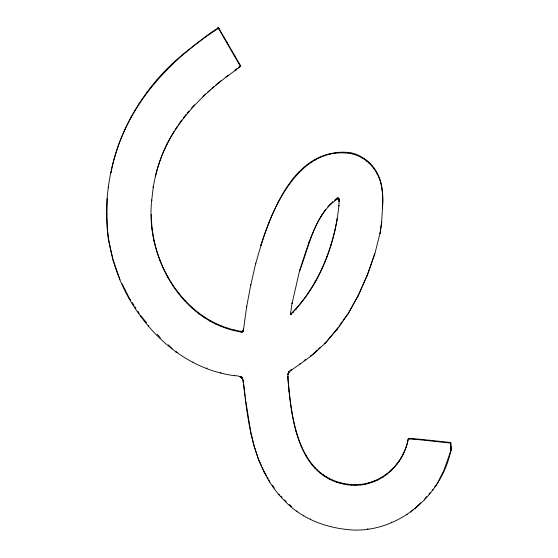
<?xml version="1.0" encoding="UTF-8"?>
<svg xmlns="http://www.w3.org/2000/svg" width="558" height="558" viewBox="0 0 558 558"><rect width="100%" height="100%" fill="white"/><g stroke="black" fill="none" stroke-linecap="round" stroke-linejoin="round"><path stroke-width="0.84" d="M260.9 244.885L260.823 245.527C273.001 205.979 300.769 143.448 353.047 154.029C361.41 156.386 368.838 161.687 373.944 168.697C382.502 179.99 383.339 194.819 382.425 208.42L382.509 207.778C383.618 193.347 382.258 177.423 372.409 165.984C366.871 159.337 359.115 154.552 350.626 152.766C291.311 145.764 268.091 219.754 255.669 263.788L255.745 263.146L250.702 285.438L250.786 284.796L246.636 306.949L246.713 306.307L243.532 329.38L243.609 328.739L242.835 331.55L240.993 331.968C181.51 322.398 145.129 256.813 151.755 199.966L151.678 200.608L153.29 186.721L153.206 187.362C156.54 167.546 163.424 148.24 174.131 131.193M288.026 374.076L287.942 374.718L289.037 371.586L288.026 374.076L287.83 377.954C291.137 416.617 296.891 474.872 343.881 484.121C374.083 490.796 402.499 469.243 408.177 439.516L408.77 438.414L413.68 438.637L450.738 442.487L450.941 450.425L451.017 449.783C442.11 494.437 400.888 530.728 354.749 530.1C328.857 528.914 302.429 519.854 284.392 500.596C253.402 469.717 248.031 423.787 243.344 382.502C243.421 377.327 239.131 375.485 234.374 375.68C195.935 370.645 162.95 346.964 140.525 316.114C113.121 279.446 101.898 232.33 108.357 187.16L108.28 187.802C114.976 134.387 143.804 85.214 185.954 51.95C196.556 43.81 206.816 35.133 218.087 27.928C218.345 27.844 218.666 27.935 218.806 28.186L240.442 65.614M108.419 240.289L107.317 228.829L106.934 213.881L107.248 198.746L107.171 199.387M339.25 200.461L339.152 201.724L339.152 199.234L338.846 205.979L338.922 205.337C334.974 244.976 319.392 286.163 290.864 314.28C290.209 314.273 290.453 312.508 290.565 313.331C290.69 313.575 290.99 313.701 291.255 313.659C316.295 288.144 331.18 253.444 337.325 218.471L337.241 219.113M450.738 442.487L451.038 449.392L451.115 448.751M381.609 222.663L381.686 222.021L380.047 233.495L381.609 222.663L382.509 207.778M111.07 172.143L110.993 172.785C122.258 111.028 166.584 61.54 218.073 28.556C218.317 28.493 218.596 28.598 218.729 28.828L240.365 66.256L240.477 65.188M106.857 214.523L106.934 213.881M114.69 157.97L114.767 157.328M107.241 229.471L107.317 228.829M119.342 143.434L119.419 142.792M124.713 130.035L124.79 129.393M113.037 260.684L113.114 260.042L119.586 278.379M131.102 117.089L131.179 116.448M138.475 104.681L138.551 104.039M119.796 279.816L119.872 279.174M147.11 92.363L147.186 91.721M128.898 298.139L128.975 297.498M156.624 80.708L156.7 80.066M166.968 69.785L167.044 69.143M155.584 175.477L155.508 176.119C165.635 130.949 199.039 95.537 236.076 69.917L240.345 66.269M151.302 215.116L151.378 214.474C151.141 266.682 187.028 322.831 241.077 331.326C242.046 332.087 243.79 329.611 242.988 331.354M158.632 165.077L158.709 164.436M140.525 316.114L140.602 315.472L146.566 322.803M152.048 229.219L152.125 228.578M162.552 154.287L162.629 153.645M153.917 241.189L153.994 240.547M167.205 143.964L167.281 143.322M156.38 250.661L156.463 250.019M148.658 326.109L148.735 325.467M172.631 134.025L172.708 133.383M159.56 259.923L159.637 259.282M185.87 52.592L185.954 51.95M178.804 124.532L178.881 123.89M163.431 268.914L163.508 268.272M186.219 114.753L186.295 114.111M160.111 337.995L160.188 337.353M168 277.647L168.077 277.012M194.289 105.511L194.365 104.869M173.203 286.024L173.28 285.382M206.028 36.877L206.104 36.235M171.836 348.931L171.913 348.29M179.013 293.989L179.09 293.348M210.485 33.696L210.561 33.055M202.979 96.848L203.056 96.206M214.349 31.004L214.425 30.362M176.063 352.384L176.14 351.742L177.423 352.628M217.732 28.702L217.857 28.026M217.836 28.639L217.969 27.97M185.123 301.153L185.2 300.511M217.948 28.591L218.087 27.928M218.073 28.556L218.206 27.907M218.192 28.542L218.352 27.9M218.387 28.563L218.387 27.907M218.499 28.611L218.506 27.935M218.596 28.674L218.61 27.984M218.708 28.793L218.708 28.06M218.729 28.828L218.806 28.186M191.771 307.821L191.847 307.179M219.078 82.835L219.154 82.193M227.078 42.833L227.155 42.192M198.913 313.952L198.99 313.31M193.208 362.581L193.284 361.94M234.716 55.814L234.799 55.172M204.102 317.746L204.179 317.104M236.076 69.917L236.153 69.276L237.345 68.383M239.298 67.337L239.375 66.695L238.419 67.525M209.564 321.129L209.641 320.487M206.865 368.489L206.941 367.848M215.276 324.086L215.353 323.445M221.198 326.59L221.275 325.949M220.822 372.946L220.898 372.305M227.308 328.634L227.385 327.992M234.318 330.489L234.395 329.848M234.374 375.68L234.451 375.039M240.993 331.968L241.077 331.326M241.154 331.996L241.23 331.354M241.314 332.017L241.391 331.375M241.475 332.017L241.551 331.375M241.635 332.01L241.712 331.368M241.795 331.996L241.872 331.354M241.956 331.968L242.032 331.326M242.109 331.926L242.186 331.285M242.263 331.877L242.339 331.236M242.409 331.815L242.486 331.173M242.556 331.745L242.632 331.103M242.772 331.02L242.695 331.661L242.918 330.908M242.918 331.459L243.037 330.768M240.191 376.88L240.268 376.245M240.4 376.95L240.477 376.308M240.61 377.034L240.686 376.392M241.189 377.354L241.265 376.713M241.37 377.487L241.447 376.845M241.537 377.633L241.614 376.992L241.844 377.961M241.698 377.794L241.774 377.152M241.977 378.136L242.053 377.494L242.305 378.715M242.095 378.324L242.172 377.682M242.207 378.512L242.284 377.871M242.66 379.635L242.737 378.994L242.953 380.57M243.183 381.533L243.26 380.891L243.344 382.502M245.75 401.906L245.408 397.889M268.851 223.214L268.928 222.572M278.303 202.7L278.379 202.059M251.239 435.073L245.966 402.116M254.588 448.214L251.532 435.254M288.437 185.333L288.514 184.691M259.003 461.034L254.943 448.374M293.173 178.804L293.25 178.162M298.509 172.757L298.593 172.115M263.878 471.873L263.955 471.231L266.487 475.653M302.345 169.102L302.422 168.46M306.44 165.747L306.523 165.105M269.786 482.182L269.019 480.068M290.62 314.14L290.599 313.394M290.697 314.196L290.697 313.498M290.816 314.259L290.816 313.582M290.948 314.3L290.941 313.638M291.046 314.307L291.123 313.666M291.137 314.307L291.213 313.666M291.227 314.293L291.346 313.645M291.311 314.273L291.478 313.589M291.478 314.182L291.59 313.519M310.722 162.769L310.799 162.127M293.431 312.417L293.515 311.776M325.83 209.222C312.557 227.211 306.712 249.496 299.66 270.372L299.583 271.014C309.062 246.873 314.328 213.909 337.911 198.683C338.518 198.753 338.992 199.29 339.076 199.876M287.782 376.873L287.858 376.231L287.907 377.313C291.213 415.975 296.975 474.23 343.958 483.479C374.167 490.154 402.583 468.601 408.254 438.874L408.351 438.672M288.151 373.658L288.284 372.814M288.277 373.26L288.437 372.43M287.83 377.954L287.907 377.313M288.458 372.884L288.639 372.067M288.688 372.542L288.765 371.9M296.263 309.244L296.34 308.602M288.821 372.381L288.898 371.74M315.221 160.125L315.298 159.483M288.96 372.228L291.297 370.156L291.374 369.515L289.623 371.07M289.086 391.639L289.163 390.998M300.741 303.65L300.818 303.008M308.937 242.528L309.013 241.886M279.112 494.793L279.188 494.151M319.915 157.844L319.992 157.203M290.697 405.624L290.774 404.982M292.448 416.505L292.525 415.863M324.777 155.947L324.854 155.305M308.393 293.096L308.469 292.455M291.297 370.156L299.988 364.144L300.065 363.502M284.392 500.596L284.468 499.954M319.385 219.608L319.462 218.966M321.708 215.569L321.785 214.928M296.165 431.801L296.242 431.16M329.855 154.392L329.931 153.75M315.214 281.992L315.291 281.351M324.317 211.698L324.393 211.057M290.404 506.287L290.481 505.646L289.281 504.509M335.03 153.227L335.107 152.585M321.373 270.093L321.45 269.451M330.315 204.57L332.701 201.675L332.624 202.317M301.341 446.672L301.418 446.03M299.988 364.144L312.961 354.658L313.038 354.016L317.369 349.971M337.604 152.829L337.681 152.188M326.674 257.789L326.751 257.147M303.413 451.338L303.496 450.697M296.87 511.456L296.947 510.814M340.199 152.606L340.275 151.964M334.849 200.413L334.926 199.771L336.209 198.822M331.124 245.081L331.208 244.439M305.819 455.844L305.896 455.202M336.767 198.983L336.851 198.341M336.865 198.92L336.941 198.278M336.969 198.864L337.151 198.174M337.178 198.774L337.255 198.132M337.283 198.739L337.367 198.097M342.8 152.55L342.877 151.916M337.395 198.711L337.478 198.069M337.513 198.69L337.59 198.048M338.002 198.697L338.078 198.055M338.085 198.718L338.162 198.076M338.246 198.104L338.253 198.774L338.406 198.174M338.406 198.857L338.483 198.216M338.546 198.955L338.553 198.257M334.681 232.093L334.758 231.451M338.685 199.08L338.692 198.369L338.915 199.408M338.755 199.157L338.832 198.515M338.866 199.318L338.887 198.592M339.145 200.489L339.222 199.848M345.402 152.669L345.479 152.027M308.546 460.169L308.623 459.527M303.482 515.843L303.566 515.201M347.983 152.955L348.059 152.313M312.961 354.658L325.342 343.1L338.099 327.511M311.566 464.284L311.643 463.642M350.55 153.408L350.626 152.766M314.879 468.176L314.956 467.534M353.047 154.029L353.13 153.387M310.485 519.589L310.562 518.947M317.481 470.819L317.558 470.178M355.502 154.81L355.586 154.168M357.901 155.759L357.978 155.117M325.342 343.1L337.025 329.555L337.102 328.913M320.271 473.268L320.348 472.626M360.231 156.868L360.308 156.226M323.228 475.507L323.305 474.865M362.477 158.13L362.554 157.489M364.632 159.539L364.709 158.897M326.339 477.522L326.416 476.881M337.025 329.555L347.934 314.126L358.041 295.81L367.192 275.317L374.502 254.553M366.732 161.116L366.808 160.474M329.597 479.308L329.673 478.666M368.712 162.831L368.796 162.19M370.589 164.666L370.665 164.024M332.966 480.856L333.042 480.215M372.332 166.626L372.409 165.984M347.934 314.126L358.041 295.81M373.944 168.697L374.02 168.056M336.53 482.189L336.607 481.547M375.415 170.867L375.492 170.225M377.055 173.678L377.131 173.036M340.171 483.284L340.247 482.642M378.491 176.6L378.568 175.958M357.964 296.451L367.192 275.317M379.712 179.62L379.789 178.979M343.881 484.121L343.958 483.479M380.716 182.717L380.793 182.075M381.498 185.877L381.574 185.235M382.195 190.222L382.272 189.581M367.115 275.959L374.781 253.751M382.495 194.609L382.572 193.968M347.634 484.714L347.711 484.072M351.421 485.048L351.498 484.407M355.223 485.125L355.306 484.484M360.349 484.846L360.426 484.205M365.427 484.142L365.504 483.5M368.566 483.465L368.643 482.823M371.656 482.579L371.733 481.938M367.715 529.2L367.792 528.559M374.683 481.491L374.76 480.85M377.592 480.222L377.668 479.58M380.41 478.757L380.486 478.115M383.116 477.111L383.2 476.469M387.14 474.209L387.224 473.568M390.893 470.959L390.97 470.317M396.675 464.751L396.759 464.11M391.416 522.595L391.493 521.953M398.893 461.787L398.97 461.145M400.825 458.634L400.902 457.992M402.716 454.861L402.792 454.219M404.313 450.962L404.39 450.32M408.191 439.474L408.484 438.539M408.337 439.244L408.595 438.469M408.484 439.132L408.728 438.428M408.561 439.097L408.861 438.407M408.742 439.048L408.909 438.407M408.833 439.048L413.604 439.279L413.68 438.637M406.88 514.755L406.956 514.113M411.1 511.944L411.176 511.302M413.604 439.279L420.097 439.788L420.174 439.146M415.047 508.77L415.124 508.129L420.697 502.786M420.097 439.788L429.583 440.785L429.66 440.143M424.338 499.863L424.415 499.222M432.827 490.147L432.903 489.505M435.854 486.011L438.581 480.989L438.504 481.624M443.296 471.998L450.836 450.808L450.759 451.45M447.474 461.71L447.551 461.068M451.017 447.314L451.094 446.672M450.501 452.461L450.578 451.82M451.066 448.353L451.143 447.711M299.66 270.372L292.029 303.601L292.106 302.959L290.474 313.945M374.704 254.392L380.124 232.853M438.951 480.243L443.003 472.096M175.079 129.735L177.458 126.08M339.09 326.109L342.061 321.903M343.051 320.501L347.515 314.189M434.417 487.441L435.931 485.369M179.376 123.234L181.845 119.977M183.331 118.024L185.8 114.767M187.369 112.876L188.988 111.028M191.136 108.566L193.828 105.483M424.98 498.573L426.682 496.634M428.942 494.039L430.072 492.742M327.79 206.809L330.392 203.928M318.611 348.813L320.466 347.083M324.177 343.609L325.419 342.459M203.698 95.641L205.63 93.96M207.562 92.279L210.143 90.04M212.075 88.359L214.007 86.671M215.939 84.99L218.513 82.751M411.832 510.772L413.15 509.719M219.838 81.67L221.198 80.638M225.279 77.541L227.992 75.476M234.792 70.308L236.153 69.276M304.166 360.51L305.526 359.505M310.311 356.011L311.671 355.014M429.583 440.785L450.662 443.129M290.481 505.646L291.778 506.678M168.209 344.837L171.292 347.718M285.068 500.526L286.268 501.663M157.175 334.221L159.581 336.725M280.946 496.083L282.118 497.373M272.332 485.132L274.313 488.006M129.435 298.216L130.83 300.378M132.232 302.534L134.087 305.407M135.022 306.844L135.95 308.281M137.812 311.162L139.207 313.317M267.331 477.125L268.175 478.597M122.146 283.757L128.591 296.737M259.428 461.166L261.521 465.811M262.211 467.36L263.257 469.683M108.684 240.498L112.918 259.198M243.734 384.392L245.199 396.201"/></g></svg>
